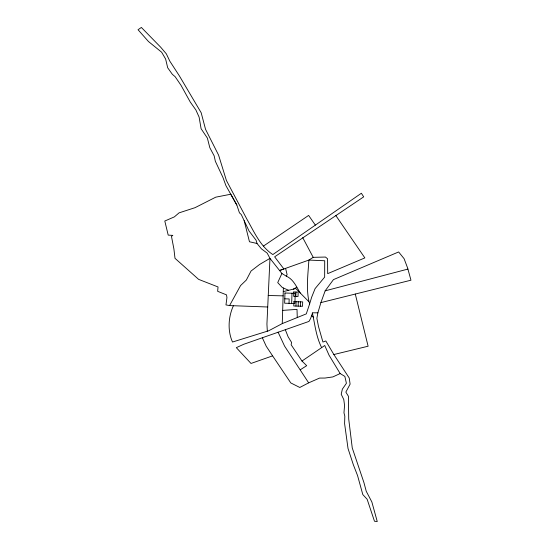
<?xml version="1.0" encoding="UTF-8"?>
<svg xmlns="http://www.w3.org/2000/svg" width="549" height="549" viewBox="0 0 549 549"><rect width="100%" height="100%" fill="white"/><g stroke="black" fill="none" stroke-linecap="round" stroke-linejoin="round"><path stroke-width="0.82" d="M320.897 302.602L410.961 280.203L407.66 268.138L404.098 258.689L398.636 251.95L333.463 279.606L325.159 290.846L320.897 302.602L317.885 312.813L312.354 312.813C314.934 324.445 316.094 336.722 321.659 347.627L301.984 361.029L291.148 344.786L291.581 342.418L288.136 336.825L285.295 329.661M233.414 305.724C228.309 316.835 227.444 330.834 232.515 342.027L268.674 330.779L282.255 323.601L283.38 288.012L282.213 287.415L277.725 282.605L281.912 273.477L269.971 258.373L267.198 253.13L261.434 248.855L257.021 243.482L256.074 240.208L248.985 230.889L241.279 214.556L239.439 212.834L236.825 205.01L230.765 194.236L215.743 197.173L195.046 207.673L179.049 212.868L174.349 216.889L164.796 221.021L168.2 235.116L172.846 235.384L171.466 236.338L173.903 248.951L175.001 258.325L198.621 279.366L218.035 286.955L217.644 291.32L226.524 294.868L226.943 297.585L225.968 304.908L229.571 305.58L267.692 306.994M289.028 303.336L289.172 298.951L284.787 298.814M291.663 303.425L291.993 293.235M295.836 296.412L295.98 292.034M295.966 306.074L296.103 301.689M298.155 306.143L298.299 301.758M300.351 306.218L300.488 301.833M282.255 323.601L306.287 313.884L309.609 303.968C305.718 289.865 308.051 274.706 308.874 260.075L313.211 257.337L325.461 257.049L327.575 258.799L327.684 273.642L364.852 257.9L335.81 215.51M317.885 312.813L316.876 318.324L318.516 326.593L322.929 342.034L325.825 340.956L333.861 354.53L349.233 378.021L350.111 384.122L345.856 392.103L348.402 396.227L348.718 419.065L352.259 447.963L363.953 482.653L366.252 491.293L371.845 501.93L377.252 521.55L374.48 521.241L367.137 499.261L362.814 494.58L357.557 475.571L353.316 464.674L348.025 448.512L344.6 423.663L344.82 416.135L343.969 412.841L344.559 405.471L343.784 399.548L341.204 394.244L342.37 389.138L346.405 383.298L344.861 376.408L340.154 373.546L329.05 355.203L324.74 345.493L321.659 347.627M309.609 303.968L311.647 297.222L315.099 288.609L324.651 277.108L324.706 260.754L308.874 260.075L279.777 270.431L283.881 268.962L274.644 256.829L363.692 196.858L361.366 193.255L272.839 254.564C260.295 246.398 254.132 231.802 246.933 219.236L226.408 180.477L218.577 155.093L205.546 129.317L201.181 112.758L179.475 76.037L169.826 61.159L166.326 53.836L160.658 47.18L141.374 27.45L138.039 29.728L148.45 41.498L161.639 52.217L165.62 59.004L167.685 67.753L172.359 74.335L175.138 76.695L181.033 85.335L190.222 101.97L195.918 110.02L199.115 117.136L201.092 128.706L207.371 138.067L209.828 147.708L214.165 155.861L215.345 161.255L222.921 177.416L225.968 185.706L236.825 205.01M312.443 313.122L310.583 318.571L308.957 321.426L243.674 344.298L236.324 347.661L251.01 363.452L272.606 355.862L290.792 382.934L299.795 387.47L308.668 382.852L319.587 378.069L324.946 378.055L332.872 376.916L340.154 373.546M300.241 292.994C296.419 286.798 293.447 279.242 286.297 276.168L287.106 274.644L285.59 268.358M229.571 305.58L240.586 285.555L246.323 280.052L251.03 271.048L259.595 264.467L269.971 258.373L266.931 324.068L267.315 331.212M263.362 246.137L308.634 215.414L315.352 225.117M300.31 369.758L306.692 365.682L301.984 361.029M293.283 289.151L296.789 287.202M325.159 290.846L407.914 269.079M283.263 291.622L295.815 288.527L308.593 301.422M333.861 354.53L368.111 346.213L355.285 294.044M282.66 310.391L297.009 309.375L297.27 317.535M268.214 295.499L283.126 295.856M257.021 243.482L249.472 241.773L244.154 220.643M283.38 288.012L288.664 290.291M281.912 273.477L286.297 276.168M311.564 315.689L313.719 317.397M272.606 355.862L266.231 346.254L262.429 337.937M308.668 382.852L284.581 346.117L278.096 332.166M302.725 237.635L313.211 257.337M284.972 293.008L284.643 303.199L294.895 303.528L295.225 293.338L284.972 293.008M293.784 291.958L293.646 296.343L298.032 296.487L298.169 292.102L293.784 291.958M293.914 301.621L293.77 306.006L302.54 306.287L302.684 301.902L293.914 301.621"/></g></svg>
